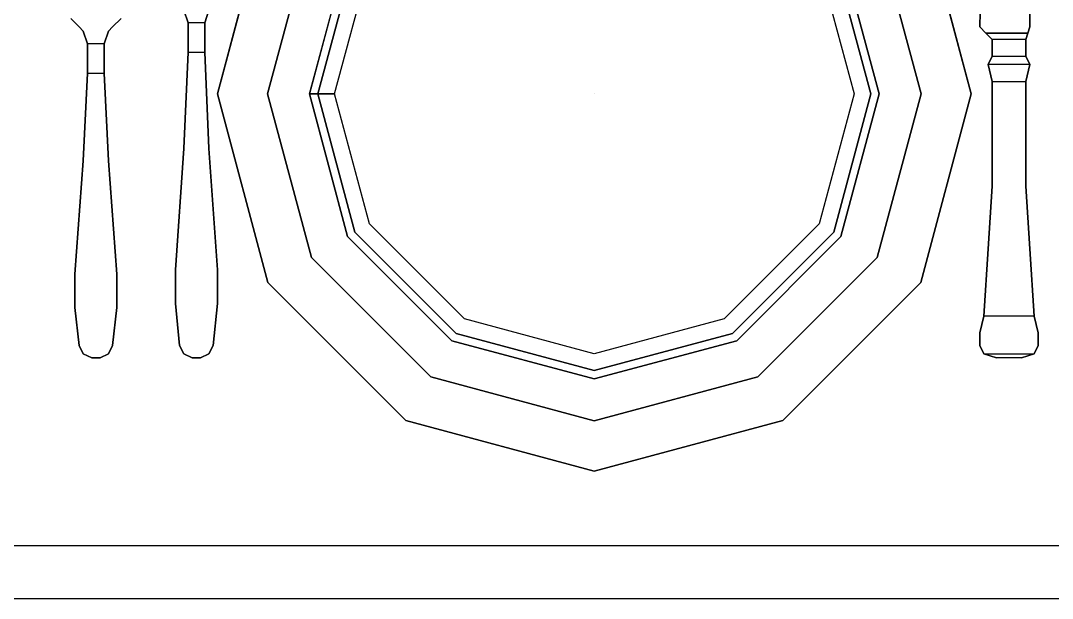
# Model space of a CAD drawing. Header units: inches. Extents: x 38074 to 101214, y 18833 to 57379.
# Drawn here: x 98681.9 to 99061, y 35985.5 to 36197.7 of the extents above; entities that cross this region are included whole.
import ezdxf

# ---------------------------------------------------------------- set-up
doc = ezdxf.new("R2010")
doc.units = ezdxf.units.IN

# ---------------------------------------------------------------- blocks, each defined once
blk = doc.blocks.new('A$C403C54AD')
for p, q in [((0.83575, 0.52421, -0.0006), (1.99923, 0.52421, -0.0006)), ((0.83575, 0.50481, -0.0006), (1.99923, 0.50481, -0.0006))]:
    blk.add_line(p, q)
for points, invisible_edges in [([(1.88659, 0.77323, -0.0249), (1.8712, 0.81171, -0.0249), (1.86812, 0.71474, -0.0249), (1.88659, 0.71474, -0.0249)], 5), ([(1.88659, 0.77323, -0.02644), (1.8712, 0.81171, -0.02644), (1.86812, 0.71474, -0.02644), (1.88659, 0.71474, -0.02644)], 5), ([(1.8712, 0.81171, -0.02644), (1.8712, 0.81171, -0.0249), (1.86812, 0.71474, -0.0249), (1.86812, 0.71474, -0.02644)], 5), ([(1.88659, 0.71474, -0.0249), (1.88659, 0.71474, -0.02644), (1.88659, 0.77323, -0.02644), (1.88659, 0.77323, -0.0249)], 5), ([(1.58337, 0.71628, -0.01595), (1.57721, 0.71628, -0.01595), (1.57567, 0.7209, -0.0183), (1.58491, 0.7209, -0.0183)], 4), ([(1.57721, 0.71628, -0.01854), (1.57721, 0.71628, -0.01595), (1.57567, 0.7209, -0.0183), (1.57567, 0.7209, -0.02109)], 5), ([(1.58337, 0.71628, -0.01854), (1.57721, 0.71628, -0.01854), (1.57567, 0.7209, -0.02109), (1.58491, 0.7209, -0.02109)], 4), ([(1.58337, 0.71628, -0.01595), (1.58337, 0.71628, -0.01854), (1.58491, 0.7209, -0.02109), (1.58491, 0.7209, -0.0183)], 5), ([(1.53719, 0.71474, -0.02243), (1.5495, 0.71474, -0.02243), (1.55258, 0.71782, -0.02367), (1.53411, 0.71782, -0.02367)], 5), ([(1.53719, 0.71474, -0.01935), (1.5495, 0.71474, -0.01935), (1.55258, 0.71782, -0.02059), (1.53411, 0.71782, -0.02059)], 5), ([(1.53873, 0.7132, -0.0183), (1.54797, 0.7132, -0.0183), (1.5495, 0.71474, -0.01935), (1.53719, 0.71474, -0.01935)], 5), ([(1.53873, 0.7132, -0.02109), (1.54797, 0.7132, -0.02109), (1.5495, 0.71474, -0.02243), (1.53719, 0.71474, -0.02243)], 5), ([(1.53873, 0.7132, -0.0183), (1.53873, 0.7132, -0.02109), (1.53719, 0.71474, -0.02243), (1.53719, 0.71474, -0.01935)], 1), ([(1.54643, 0.70858, -0.01595), (1.54027, 0.70858, -0.01595), (1.53873, 0.7132, -0.0183), (1.54797, 0.7132, -0.0183)], 4), ([(1.54643, 0.70858, -0.01854), (1.54027, 0.70858, -0.01854), (1.53873, 0.7132, -0.02109), (1.54797, 0.7132, -0.02109)], 4), ([(1.54027, 0.70858, -0.01854), (1.54027, 0.70858, -0.01595), (1.53873, 0.7132, -0.0183), (1.53873, 0.7132, -0.02109)], 5), ([(1.54643, 0.70858, -0.01595), (1.54643, 0.70858, -0.01854), (1.54797, 0.7132, -0.02109), (1.54797, 0.7132, -0.0183)], 5), ([(1.54797, 0.7132, -0.02109), (1.54797, 0.7132, -0.0183), (1.5495, 0.71474, -0.01935), (1.5495, 0.71474, -0.02243)], 1), ([(1.57721, 0.71628, -0.01854), (1.57721, 0.71628, -0.01595), (1.57721, 0.7055, -0.01387), (1.57721, 0.7055, -0.01646)], 5), ([(1.58337, 0.7055, -0.01646), (1.58337, 0.7055, -0.01387), (1.58337, 0.71628, -0.01595), (1.58337, 0.71628, -0.01854)], 5), ([(1.86812, 0.71474, -0.0249), (1.88659, 0.71474, -0.0249), (1.88582, 0.71243, -0.02413), (1.87043, 0.71243, -0.02413)], 1), ([(1.86812, 0.71474, -0.02644), (1.88659, 0.71474, -0.02644), (1.88582, 0.71243, -0.02721), (1.87043, 0.71243, -0.02721)], 1), ([(1.86812, 0.71474, -0.02644), (1.86812, 0.71474, -0.0249), (1.87043, 0.71243, -0.02413), (1.87043, 0.71243, -0.02721)], 5), ([(1.88582, 0.71243, -0.02721), (1.88582, 0.71243, -0.02413), (1.88659, 0.71474, -0.0249), (1.88659, 0.71474, -0.02644)], 5), ([(1.87043, 0.71243, -0.02413), (1.87043, 0.71243, -0.02721), (1.87273, 0.71012, -0.03029), (1.87273, 0.71012, -0.02105)], 5), ([(1.87273, 0.71012, -0.03029), (1.87273, 0.71012, -0.02105), (1.87273, 0.70396, -0.02105), (1.87273, 0.70396, -0.03029)], 1), ([(1.88505, 0.71012, -0.02105), (1.88505, 0.71012, -0.03029), (1.88582, 0.71243, -0.02721), (1.88582, 0.71243, -0.02413)], 5), ([(1.88505, 0.70396, -0.03029), (1.88505, 0.70396, -0.02105), (1.88505, 0.71012, -0.02105), (1.88505, 0.71012, -0.03029)], 4), ([(1.54027, 0.70858, -0.01854), (1.54027, 0.70858, -0.01595), (1.54027, 0.69781, -0.01387), (1.54027, 0.69781, -0.01646)], 5), ([(1.54643, 0.69781, -0.01646), (1.54643, 0.69781, -0.01387), (1.54643, 0.70858, -0.01595), (1.54643, 0.70858, -0.01854)], 5), ([(1.58491, 0.6701, -0.01678), (1.57567, 0.6701, -0.01678), (1.57721, 0.7055, -0.01387), (1.58337, 0.7055, -0.01387)], 1), ([(1.57721, 0.7055, -0.01387), (1.57721, 0.7055, -0.01646), (1.57567, 0.6701, -0.01986), (1.57567, 0.6701, -0.01678)], 5), ([(1.58491, 0.6701, -0.01986), (1.57567, 0.6701, -0.01986), (1.57721, 0.7055, -0.01646), (1.58337, 0.7055, -0.01646)], 1), ([(1.58491, 0.6701, -0.01678), (1.58491, 0.6701, -0.01986), (1.58337, 0.7055, -0.01646), (1.58337, 0.7055, -0.01387)], 5), ([(1.54797, 0.66549, -0.01678), (1.53873, 0.66549, -0.01678), (1.54027, 0.69781, -0.01387), (1.54643, 0.69781, -0.01387)], 1), ([(1.54027, 0.69781, -0.01387), (1.54027, 0.69781, -0.01646), (1.53873, 0.66549, -0.01986), (1.53873, 0.66549, -0.01678)], 5), ([(1.54797, 0.66549, -0.01986), (1.53873, 0.66549, -0.01986), (1.54027, 0.69781, -0.01646), (1.54643, 0.69781, -0.01646)], 1), ([(1.54797, 0.66549, -0.01678), (1.54797, 0.66549, -0.01986), (1.54643, 0.69781, -0.01646), (1.54643, 0.69781, -0.01387)], 5), ([(1.87273, 0.69473, -0.02105), (1.88505, 0.69473, -0.02105), (1.88505, 0.65625, -0.01951), (1.87273, 0.65625, -0.01951)], 4), ([(1.87273, 0.69473, -0.03029), (1.88505, 0.69473, -0.03029), (1.88505, 0.65625, -0.03183), (1.87273, 0.65625, -0.03183)], 4), ([(1.57259, 0.62547, -0.01916), (1.58798, 0.62547, -0.01916), (1.58491, 0.6701, -0.01678), (1.57567, 0.6701, -0.01678)], 5), ([(1.57259, 0.62547, -0.0238), (1.58798, 0.62547, -0.0238), (1.58491, 0.6701, -0.01986), (1.57567, 0.6701, -0.01986)], 5), ([(1.57567, 0.6701, -0.01986), (1.57567, 0.6701, -0.01678), (1.57259, 0.62547, -0.01916), (1.57259, 0.62547, -0.0238)], 1), ([(1.58798, 0.62547, -0.0238), (1.58798, 0.62547, -0.01916), (1.58491, 0.6701, -0.01678), (1.58491, 0.6701, -0.01986)], 4), ([(1.53565, 0.62393, -0.01916), (1.55104, 0.62393, -0.01916), (1.54797, 0.66549, -0.01678), (1.53873, 0.66549, -0.01678)], 5), ([(1.53565, 0.62393, -0.0238), (1.55104, 0.62393, -0.0238), (1.54797, 0.66549, -0.01986), (1.53873, 0.66549, -0.01986)], 5), ([(1.53873, 0.66549, -0.01986), (1.53873, 0.66549, -0.01678), (1.53565, 0.62393, -0.01916), (1.53565, 0.62393, -0.0238)], 1), ([(1.55104, 0.62393, -0.0238), (1.55104, 0.62393, -0.01916), (1.54797, 0.66549, -0.01678), (1.54797, 0.66549, -0.01986)], 4), ([(1.88505, 0.65625, -0.01951), (1.87273, 0.65625, -0.01951), (1.8712, 0.63316, -0.01951), (1.88659, 0.63316, -0.01951)], 5), ([(1.88505, 0.65625, -0.03183), (1.87273, 0.65625, -0.03183), (1.8712, 0.63316, -0.03183), (1.88659, 0.63316, -0.03183)], 5), ([(1.8712, 0.63316, -0.01951), (1.88659, 0.63316, -0.01951), (1.88813, 0.60854, -0.02105), (1.86966, 0.60854, -0.02105)], 1), ([(1.8712, 0.63316, -0.03183), (1.88659, 0.63316, -0.03183), (1.88813, 0.60854, -0.03029), (1.86966, 0.60854, -0.03029)], 1), ([(1.55104, 0.61161, -0.01949), (1.53565, 0.61161, -0.01949), (1.53565, 0.62393, -0.01916), (1.55104, 0.62393, -0.01916)], 5), ([(1.55104, 0.61161, -0.02413), (1.53565, 0.61161, -0.02413), (1.53565, 0.62393, -0.0238), (1.55104, 0.62393, -0.0238)], 5), ([(1.58798, 0.61315, -0.01949), (1.57259, 0.61315, -0.01949), (1.57259, 0.62547, -0.01916), (1.58798, 0.62547, -0.01916)], 5), ([(1.58798, 0.61315, -0.02413), (1.57259, 0.61315, -0.02413), (1.57259, 0.62547, -0.0238), (1.58798, 0.62547, -0.0238)], 5), ([(1.53719, 0.59776, -0.01946), (1.5495, 0.59776, -0.01946), (1.55104, 0.61161, -0.01949), (1.53565, 0.61161, -0.01949)], 5), ([(1.53719, 0.59776, -0.02409), (1.5495, 0.59776, -0.02409), (1.55104, 0.61161, -0.02413), (1.53565, 0.61161, -0.02413)], 5), ([(1.57413, 0.59776, -0.01946), (1.58645, 0.59776, -0.01946), (1.58798, 0.61315, -0.01949), (1.57259, 0.61315, -0.01949)], 5), ([(1.57413, 0.59776, -0.02409), (1.58645, 0.59776, -0.02409), (1.58798, 0.61315, -0.02413), (1.57259, 0.61315, -0.02413)], 5), ([(1.88813, 0.60854, -0.02105), (1.86966, 0.60854, -0.02105), (1.86812, 0.60238, -0.01951), (1.88967, 0.60238, -0.01951)], 4), ([(1.88813, 0.60854, -0.03029), (1.86966, 0.60854, -0.03029), (1.86812, 0.60238, -0.03183), (1.88967, 0.60238, -0.03183)], 4), ([(1.86812, 0.60238, -0.01951), (1.88967, 0.60238, -0.01951), (1.88967, 0.59776, -0.02105), (1.86812, 0.59776, -0.02105)], 5), ([(1.86812, 0.60238, -0.03183), (1.88967, 0.60238, -0.03183), (1.88967, 0.59776, -0.03029), (1.86812, 0.59776, -0.03029)], 5), ([(1.54797, 0.59468, -0.01921), (1.53873, 0.59468, -0.01921), (1.53719, 0.59776, -0.01946), (1.5495, 0.59776, -0.01946)], 5), ([(1.54797, 0.59468, -0.02385), (1.53873, 0.59468, -0.02385), (1.53719, 0.59776, -0.02409), (1.5495, 0.59776, -0.02409)], 5), ([(1.58491, 0.59468, -0.01921), (1.57567, 0.59468, -0.01921), (1.57413, 0.59776, -0.01946), (1.58645, 0.59776, -0.01946)], 5), ([(1.58491, 0.59468, -0.02385), (1.57567, 0.59468, -0.02385), (1.57413, 0.59776, -0.02409), (1.58645, 0.59776, -0.02409)], 5), ([(1.88967, 0.59776, -0.02105), (1.86812, 0.59776, -0.02105), (1.86966, 0.59468, -0.02259), (1.88813, 0.59468, -0.02259)], 1), ([(1.88967, 0.59776, -0.03029), (1.86812, 0.59776, -0.03029), (1.86966, 0.59468, -0.02875), (1.88813, 0.59468, -0.02875)], 1), ([(1.54181, 0.59314, -0.01938), (1.54489, 0.59314, -0.01938), (1.54797, 0.59468, -0.01921), (1.53873, 0.59468, -0.01921)], 4), ([(1.54181, 0.59314, -0.02351), (1.54489, 0.59314, -0.02351), (1.54797, 0.59468, -0.02385), (1.53873, 0.59468, -0.02385)], 4), ([(1.57875, 0.59314, -0.01938), (1.58183, 0.59314, -0.01938), (1.58491, 0.59468, -0.01921), (1.57567, 0.59468, -0.01921)], 4), ([(1.57875, 0.59314, -0.02351), (1.58183, 0.59314, -0.02351), (1.58491, 0.59468, -0.02385), (1.57567, 0.59468, -0.02385)], 4)]:
    blk.add_3dface(points, dxfattribs=dict(invisible_edges=invisible_edges))
at = {"linetype": 'ByBlock'}
for points, invisible_edges in [([(1.72651, 0.7917, -0.01489), (1.72651, 0.69011, -0.01489), (1.72651, 0.69011, -0.01489), (1.67572, 0.77809, -0.01489)], 5), ([(1.7773, 0.77809, -0.01489), (1.72651, 0.69011, -0.01489), (1.72651, 0.69011, -0.01489), (1.72651, 0.7917, -0.01489)], 5), ([(1.67572, 0.77809, -0.01489), (1.72651, 0.69011, -0.01489), (1.72651, 0.69011, -0.01489), (1.63853, 0.74091, -0.01489)], 5), ([(1.81449, 0.74091, -0.01489), (1.72651, 0.69011, -0.01489), (1.72651, 0.69011, -0.01489), (1.7773, 0.77809, -0.01489)], 5), ([(1.60654, 0.75938, -0.00874), (1.62254, 0.75014, -0.00874), (1.60645, 0.69011, -0.00874), (1.58798, 0.69011, -0.00874)], 5), ([(1.63587, 0.74244, -0.02259), (1.60654, 0.75938, -0.01335), (1.58798, 0.69011, -0.01335), (1.62185, 0.69011, -0.02259)], 5), ([(1.83118, 0.69011, -0.02259), (1.86504, 0.69011, -0.01335), (1.84648, 0.75938, -0.01335), (1.81715, 0.74244, -0.02259)], 5), ([(1.86504, 0.69011, -0.00874), (1.84657, 0.69011, -0.00874), (1.83048, 0.75014, -0.00874), (1.84648, 0.75938, -0.00874)], 5), ([(1.62254, 0.75014, -0.00874), (1.63853, 0.74091, -0.01489), (1.62492, 0.69011, -0.01489), (1.60645, 0.69011, -0.00874)], 5), ([(1.84657, 0.69011, -0.00874), (1.8281, 0.69011, -0.01489), (1.81449, 0.74091, -0.01489), (1.83048, 0.75014, -0.00874)], 5), ([(1.63853, 0.74091, -0.01489), (1.72651, 0.69011, -0.01489), (1.72651, 0.69011, -0.01489), (1.62492, 0.69011, -0.01489)], 5), ([(1.8281, 0.69011, -0.01489), (1.72651, 0.69011, -0.01489), (1.72651, 0.69011, -0.01489), (1.81449, 0.74091, -0.01489)], 5), ([(1.82194, 0.69011, -0.03183), (1.83118, 0.69011, -0.02259), (1.81715, 0.74244, -0.02259), (1.80916, 0.73783, -0.03183)], 5), ([(1.58798, 0.69011, -0.00874), (1.60645, 0.69011, -0.00874), (1.62254, 0.63008, -0.00874), (1.60654, 0.62085, -0.00874)], 5), ([(1.62185, 0.69011, -0.02259), (1.58798, 0.69011, -0.01335), (1.60654, 0.62085, -0.01335), (1.63587, 0.63778, -0.02259)], 5), ([(1.60645, 0.69011, -0.00874), (1.62492, 0.69011, -0.01489), (1.63853, 0.63932, -0.01489), (1.62254, 0.63008, -0.00874)], 5), ([(1.63108, 0.69011, -0.03183), (1.62185, 0.69011, -0.02259), (1.63587, 0.63778, -0.02259), (1.64387, 0.6424, -0.03183)], 4), ([(1.62492, 0.69011, -0.01489), (1.72651, 0.69011, -0.01489), (1.72651, 0.69011, -0.01489), (1.63853, 0.63932, -0.01489)], 5), ([(1.63853, 0.63932, -0.01489), (1.72651, 0.69011, -0.01489), (1.72651, 0.69011, -0.01489), (1.67572, 0.60214, -0.01489)], 5), ([(1.67572, 0.60214, -0.01489), (1.72651, 0.69011, -0.01489), (1.72651, 0.69011, -0.01489), (1.72651, 0.58853, -0.01489)], 5), ([(1.72651, 0.58853, -0.01489), (1.72651, 0.69011, -0.01489), (1.72651, 0.69011, -0.01489), (1.7773, 0.60214, -0.01489)], 5), ([(1.7773, 0.60214, -0.01489), (1.72651, 0.69011, -0.01489), (1.72651, 0.69011, -0.01489), (1.81449, 0.63932, -0.01489)], 5), ([(1.81449, 0.63932, -0.01489), (1.72651, 0.69011, -0.01489), (1.72651, 0.69011, -0.01489), (1.8281, 0.69011, -0.01489)], 5), ([(1.80916, 0.6424, -0.03183), (1.81715, 0.63778, -0.02259), (1.83118, 0.69011, -0.02259), (1.82194, 0.69011, -0.03183)], 5), ([(1.83048, 0.63008, -0.00874), (1.81449, 0.63932, -0.01489), (1.8281, 0.69011, -0.01489), (1.84657, 0.69011, -0.00874)], 5), ([(1.81715, 0.63778, -0.02259), (1.84648, 0.62085, -0.01335), (1.86504, 0.69011, -0.01335), (1.83118, 0.69011, -0.02259)], 5), ([(1.84648, 0.62085, -0.00874), (1.83048, 0.63008, -0.00874), (1.84657, 0.69011, -0.00874), (1.86504, 0.69011, -0.00874)], 5), ([(1.64387, 0.6424, -0.03183), (1.63587, 0.63778, -0.02259), (1.67418, 0.59947, -0.02259), (1.6788, 0.60747, -0.03183)], 5), ([(1.77423, 0.60747, -0.03183), (1.77884, 0.59947, -0.02259), (1.81715, 0.63778, -0.02259), (1.80916, 0.6424, -0.03183)], 5), ([(1.63587, 0.63778, -0.02259), (1.60654, 0.62085, -0.01335), (1.65725, 0.57014, -0.01335), (1.67418, 0.59947, -0.02259)], 5), ([(1.62254, 0.63008, -0.00874), (1.63853, 0.63932, -0.01489), (1.67572, 0.60214, -0.01489), (1.66648, 0.58614, -0.00874)], 5), ([(1.78654, 0.58614, -0.00874), (1.7773, 0.60214, -0.01489), (1.81449, 0.63932, -0.01489), (1.83048, 0.63008, -0.00874)], 5), ([(1.77884, 0.59947, -0.02259), (1.79578, 0.57014, -0.01335), (1.84648, 0.62085, -0.01335), (1.81715, 0.63778, -0.02259)], 5), ([(1.60654, 0.62085, -0.00874), (1.62254, 0.63008, -0.00874), (1.66648, 0.58614, -0.00874), (1.65725, 0.57014, -0.00874)], 5), ([(1.79578, 0.57014, -0.00874), (1.78654, 0.58614, -0.00874), (1.83048, 0.63008, -0.00874), (1.84648, 0.62085, -0.00874)], 5), ([(1.6788, 0.60747, -0.03183), (1.67418, 0.59947, -0.02259), (1.72651, 0.58545, -0.02259), (1.72651, 0.59468, -0.03183)], 5), ([(1.72651, 0.59468, -0.03183), (1.72651, 0.58545, -0.02259), (1.77884, 0.59947, -0.02259), (1.77423, 0.60747, -0.03183)], 5), ([(1.67418, 0.59947, -0.02259), (1.65725, 0.57014, -0.01335), (1.72651, 0.55159, -0.01335), (1.72651, 0.58545, -0.02259)], 5), ([(1.66648, 0.58614, -0.00874), (1.67572, 0.60214, -0.01489), (1.72651, 0.58853, -0.01489), (1.72651, 0.57006, -0.00874)], 5), ([(1.72651, 0.57006, -0.00874), (1.72651, 0.58853, -0.01489), (1.7773, 0.60214, -0.01489), (1.78654, 0.58614, -0.00874)], 5), ([(1.72651, 0.58545, -0.02259), (1.72651, 0.55159, -0.01335), (1.79578, 0.57014, -0.01335), (1.77884, 0.59947, -0.02259)], 5), ([(1.65725, 0.57014, -0.00874), (1.66648, 0.58614, -0.00874), (1.72651, 0.57006, -0.00874), (1.72651, 0.55159, -0.00874)], 5), ([(1.72651, 0.55159, -0.00874), (1.72651, 0.57006, -0.00874), (1.78654, 0.58614, -0.00874), (1.79578, 0.57014, -0.00874)], 5)]:
    blk.add_3dface(points, dxfattribs=dict(at, invisible_edges=invisible_edges))
for points in [[(1.60654, 0.75938, -0.01335), (1.60654, 0.75938, -0.00874), (1.58798, 0.69011, -0.00874), (1.58798, 0.69011, -0.01335)], [(1.86504, 0.69011, -0.01335), (1.86504, 0.69011, -0.00874), (1.84648, 0.75938, -0.00874), (1.84648, 0.75938, -0.01335)], [(1.64387, 0.73783, -0.03183), (1.63587, 0.74244, -0.02259), (1.62185, 0.69011, -0.02259), (1.63108, 0.69011, -0.03183)], [(1.58798, 0.69011, -0.01335), (1.58798, 0.69011, -0.00874), (1.60654, 0.62085, -0.00874), (1.60654, 0.62085, -0.01335)], [(1.84648, 0.62085, -0.01335), (1.84648, 0.62085, -0.00874), (1.86504, 0.69011, -0.00874), (1.86504, 0.69011, -0.01335)], [(1.60654, 0.62085, -0.01335), (1.60654, 0.62085, -0.00874), (1.65725, 0.57014, -0.00874), (1.65725, 0.57014, -0.01335)], [(1.79578, 0.57014, -0.01335), (1.79578, 0.57014, -0.00874), (1.84648, 0.62085, -0.00874), (1.84648, 0.62085, -0.01335)], [(1.65725, 0.57014, -0.01335), (1.65725, 0.57014, -0.00874), (1.72651, 0.55159, -0.00874), (1.72651, 0.55159, -0.01335)], [(1.72651, 0.55159, -0.01335), (1.72651, 0.55159, -0.00874), (1.79578, 0.57014, -0.00874), (1.79578, 0.57014, -0.01335)]]:
    blk.add_3dface(points, dxfattribs=at)
for points in [[(1.53719, 0.71474, -0.02243), (1.53719, 0.71474, -0.01935), (1.53411, 0.71782, -0.02059), (1.53411, 0.71782, -0.02367)], [(1.5495, 0.71474, -0.01935), (1.5495, 0.71474, -0.02243), (1.55258, 0.71782, -0.02367), (1.55258, 0.71782, -0.02059)], [(1.57721, 0.7055, -0.01387), (1.58337, 0.7055, -0.01387), (1.58337, 0.71628, -0.01595), (1.57721, 0.71628, -0.01595)], [(1.57721, 0.7055, -0.01646), (1.58337, 0.7055, -0.01646), (1.58337, 0.71628, -0.01854), (1.57721, 0.71628, -0.01854)], [(1.87043, 0.71243, -0.02413), (1.88582, 0.71243, -0.02413), (1.88505, 0.71012, -0.02105), (1.87273, 0.71012, -0.02105)], [(1.87043, 0.71243, -0.02721), (1.88582, 0.71243, -0.02721), (1.88505, 0.71012, -0.03029), (1.87273, 0.71012, -0.03029)], [(1.88505, 0.71012, -0.02105), (1.87273, 0.71012, -0.02105), (1.87273, 0.70396, -0.02105), (1.88505, 0.70396, -0.02105)], [(1.88505, 0.71012, -0.03029), (1.87273, 0.71012, -0.03029), (1.87273, 0.70396, -0.03029), (1.88505, 0.70396, -0.03029)], [(1.54027, 0.69781, -0.01387), (1.54643, 0.69781, -0.01387), (1.54643, 0.70858, -0.01595), (1.54027, 0.70858, -0.01595)], [(1.54027, 0.69781, -0.01646), (1.54643, 0.69781, -0.01646), (1.54643, 0.70858, -0.01854), (1.54027, 0.70858, -0.01854)], [(1.87273, 0.70396, -0.02105), (1.88505, 0.70396, -0.02105), (1.88659, 0.70089, -0.01951), (1.8712, 0.70089, -0.01951)], [(1.87273, 0.70396, -0.03029), (1.88505, 0.70396, -0.03029), (1.88659, 0.70089, -0.03183), (1.8712, 0.70089, -0.03183)], [(1.87273, 0.70396, -0.02105), (1.87273, 0.70396, -0.03029), (1.8712, 0.70089, -0.03183), (1.8712, 0.70089, -0.01951)], [(1.88659, 0.70089, -0.01951), (1.88659, 0.70089, -0.03183), (1.88505, 0.70396, -0.03029), (1.88505, 0.70396, -0.02105)], [(1.88659, 0.70089, -0.01951), (1.8712, 0.70089, -0.01951), (1.87273, 0.69473, -0.02105), (1.88505, 0.69473, -0.02105)], [(1.88659, 0.70089, -0.03183), (1.8712, 0.70089, -0.03183), (1.87273, 0.69473, -0.03029), (1.88505, 0.69473, -0.03029)], [(1.8712, 0.70089, -0.03183), (1.8712, 0.70089, -0.01951), (1.87273, 0.69473, -0.02105), (1.87273, 0.69473, -0.03029)], [(1.88505, 0.69473, -0.03029), (1.88505, 0.69473, -0.02105), (1.88659, 0.70089, -0.01951), (1.88659, 0.70089, -0.03183)], [(1.87273, 0.69473, -0.02105), (1.87273, 0.69473, -0.03029), (1.87273, 0.65625, -0.03183), (1.87273, 0.65625, -0.01951)], [(1.88505, 0.65625, -0.01951), (1.88505, 0.65625, -0.03183), (1.88505, 0.69473, -0.03029), (1.88505, 0.69473, -0.02105)], [(1.87273, 0.65625, -0.03183), (1.87273, 0.65625, -0.01951), (1.8712, 0.63316, -0.01951), (1.8712, 0.63316, -0.03183)], [(1.88659, 0.63316, -0.03183), (1.88659, 0.63316, -0.01951), (1.88505, 0.65625, -0.01951), (1.88505, 0.65625, -0.03183)], [(1.8712, 0.63316, -0.01951), (1.8712, 0.63316, -0.03183), (1.86966, 0.60854, -0.03029), (1.86966, 0.60854, -0.02105)], [(1.88813, 0.60854, -0.02105), (1.88813, 0.60854, -0.03029), (1.88659, 0.63316, -0.03183), (1.88659, 0.63316, -0.01951)], [(1.53565, 0.62393, -0.01916), (1.53565, 0.62393, -0.0238), (1.53565, 0.61161, -0.02413), (1.53565, 0.61161, -0.01949)], [(1.55104, 0.61161, -0.01949), (1.55104, 0.61161, -0.02413), (1.55104, 0.62393, -0.0238), (1.55104, 0.62393, -0.01916)], [(1.57259, 0.62547, -0.01916), (1.57259, 0.62547, -0.0238), (1.57259, 0.61315, -0.02413), (1.57259, 0.61315, -0.01949)], [(1.58798, 0.61315, -0.01949), (1.58798, 0.61315, -0.02413), (1.58798, 0.62547, -0.0238), (1.58798, 0.62547, -0.01916)], [(1.53565, 0.61161, -0.02413), (1.53565, 0.61161, -0.01949), (1.53719, 0.59776, -0.01946), (1.53719, 0.59776, -0.02409)], [(1.5495, 0.59776, -0.02409), (1.5495, 0.59776, -0.01946), (1.55104, 0.61161, -0.01949), (1.55104, 0.61161, -0.02413)], [(1.57259, 0.61315, -0.02413), (1.57259, 0.61315, -0.01949), (1.57413, 0.59776, -0.01946), (1.57413, 0.59776, -0.02409)], [(1.58645, 0.59776, -0.02409), (1.58645, 0.59776, -0.01946), (1.58798, 0.61315, -0.01949), (1.58798, 0.61315, -0.02413)], [(1.86966, 0.60854, -0.03029), (1.86966, 0.60854, -0.02105), (1.86812, 0.60238, -0.01951), (1.86812, 0.60238, -0.03183)], [(1.88967, 0.60238, -0.03183), (1.88967, 0.60238, -0.01951), (1.88813, 0.60854, -0.02105), (1.88813, 0.60854, -0.03029)], [(1.86812, 0.60238, -0.01951), (1.86812, 0.60238, -0.03183), (1.86812, 0.59776, -0.03029), (1.86812, 0.59776, -0.02105)], [(1.88967, 0.59776, -0.02105), (1.88967, 0.59776, -0.03029), (1.88967, 0.60238, -0.03183), (1.88967, 0.60238, -0.01951)], [(1.53719, 0.59776, -0.01946), (1.53719, 0.59776, -0.02409), (1.53873, 0.59468, -0.02385), (1.53873, 0.59468, -0.01921)], [(1.54797, 0.59468, -0.01921), (1.54797, 0.59468, -0.02385), (1.5495, 0.59776, -0.02409), (1.5495, 0.59776, -0.01946)], [(1.57413, 0.59776, -0.01946), (1.57413, 0.59776, -0.02409), (1.57567, 0.59468, -0.02385), (1.57567, 0.59468, -0.01921)], [(1.58491, 0.59468, -0.01921), (1.58491, 0.59468, -0.02385), (1.58645, 0.59776, -0.02409), (1.58645, 0.59776, -0.01946)], [(1.86812, 0.59776, -0.03029), (1.86812, 0.59776, -0.02105), (1.86966, 0.59468, -0.02259), (1.86966, 0.59468, -0.02875)], [(1.88813, 0.59468, -0.02259), (1.88813, 0.59468, -0.02875), (1.88967, 0.59776, -0.03029), (1.88967, 0.59776, -0.02105)], [(1.53873, 0.59468, -0.02385), (1.53873, 0.59468, -0.01921), (1.54181, 0.59314, -0.01938), (1.54181, 0.59314, -0.02351)], [(1.54181, 0.59314, -0.01938), (1.54181, 0.59314, -0.02351), (1.54489, 0.59314, -0.02351), (1.54489, 0.59314, -0.01938)], [(1.54489, 0.59314, -0.02351), (1.54489, 0.59314, -0.01938), (1.54797, 0.59468, -0.01921), (1.54797, 0.59468, -0.02385)], [(1.57567, 0.59468, -0.02385), (1.57567, 0.59468, -0.01921), (1.57875, 0.59314, -0.01938), (1.57875, 0.59314, -0.02351)], [(1.57875, 0.59314, -0.01938), (1.57875, 0.59314, -0.02351), (1.58183, 0.59314, -0.02351), (1.58183, 0.59314, -0.01938)], [(1.58183, 0.59314, -0.02351), (1.58183, 0.59314, -0.01938), (1.58491, 0.59468, -0.01921), (1.58491, 0.59468, -0.02385)], [(1.86966, 0.59468, -0.02259), (1.88813, 0.59468, -0.02259), (1.88351, 0.59314, -0.02567), (1.87427, 0.59314, -0.02567)], [(1.86966, 0.59468, -0.02259), (1.86966, 0.59468, -0.02875), (1.87427, 0.59314, -0.02567)], [(1.86966, 0.59468, -0.02875), (1.88813, 0.59468, -0.02875), (1.88351, 0.59314, -0.02567), (1.87427, 0.59314, -0.02567)], [(1.88351, 0.59314, -0.02567), (1.88351, 0.59314, -0.02567), (1.88813, 0.59468, -0.02259), (1.88813, 0.59468, -0.02875)]]:
    blk.add_3dface(points)

msp = doc.modelspace()

# ---------------------------------------------------------------- block references
at = {"xscale": 1000, "yscale": 1000, "zscale": 1000}
msp.add_blockref('A$C403C54AD', (97166.18, 35480.7, 0.6), dxfattribs=at)

doc.saveas('drawing.dxf')
